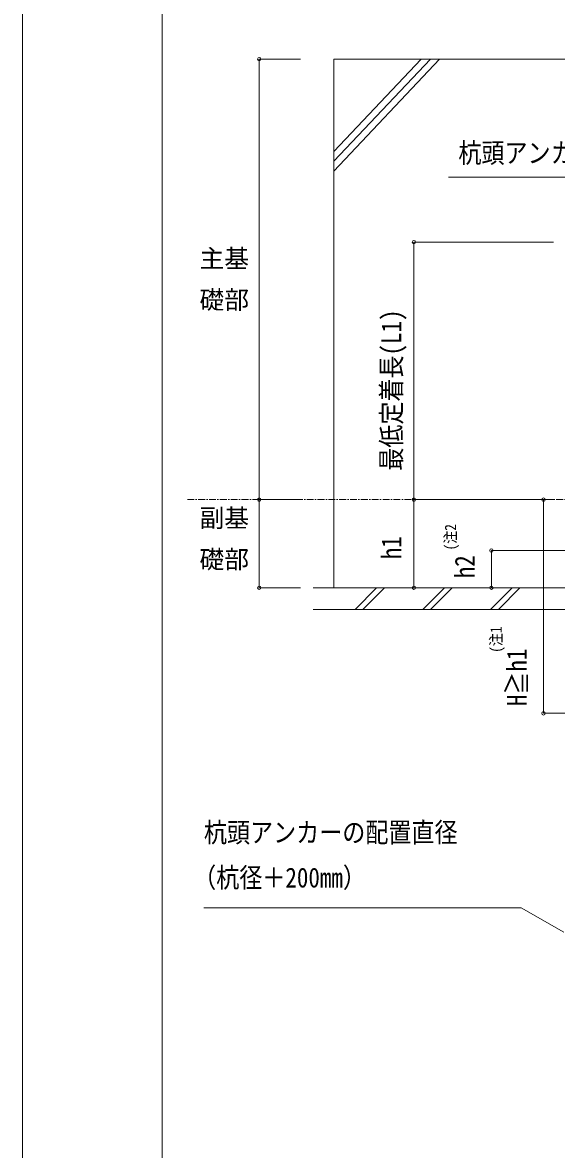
# Model space of a CAD drawing. Units: millimetres, scale not verified. Extents: x -29700 to 29700, y -21000 to 21000.
# Drawn here: x -29700 to -22811, y -4649 to 9899 of the extents above; entities that cross this region are included whole.
import ezdxf
from ezdxf.enums import TextEntityAlignment as Align

# ---------------------------------------------------------------- set-up
doc = ezdxf.new("R2010")
doc.units = ezdxf.units.MM
doc.header["$LTSCALE"] = 70
doc.linetypes.add('USER2', pattern=[2, 1.25, -0.25, 0.25, -0.25])
doc.layers.add('0-0_0', color=7, linetype='Continuous')
doc.layers.add('0-4_02_TEXT', color=7, linetype='Continuous')
for name, color, linetype, lineweight in [('0-3_DEFPOINTS', 7, 'Continuous', 18), ('0-5_05_SUNPOU', 3, 'Continuous', 18), ('0-6_03_ZU', 2, 'Continuous', 18), ('0-8_00_WAKU', 9, 'Continuous', 18), ('0-9_08_CENTER', 1, 'USER2', 18)]:
    doc.layers.add(name, color=color, linetype=linetype, lineweight=lineweight)
doc.styles.add('ＭＳ ゴシック', font='')
doc.styles.get('ＭＳ ゴシック').set_extended_font_data('MS Gothic')

msp = doc.modelspace()

# ---------------------------------------------------------------- linework, layer by layer
at = {"layer": '0-3_DEFPOINTS'}
msp.add_line((-29700, 21000), (-29700, -21000), dxfattribs=at)
at = {"layer": '0-5_05_SUNPOU'}
for p, q in [((-26114.33, 9427.3), (-26645.25, 9427.3)), ((-24558.32, 9427.3), (-25682.37, 8235.04)), ((-24438.07, 9427.3), (-25682.37, 8107.49)), ((-24317.81, 9427.3), (-25682.37, 7979.94)), ((-21992.18, 7903.68), (-24203.3, 7903.68)), ((-22850.73, 7064.8), (-24649.97, 7064.8)), ((-24649.97, 3739.8), (-24649.97, 7064.8)), ((-26645.25, 2602.3), (-26645.25, 3739.8)), ((-24649.97, 2602.3), (-24649.97, 3739.8)), ((-22850.73, 3739.8), (-24649.97, 3739.8)), ((-22836.51, 3739.8), (-22977.95, 3739.8)), ((-22533.26, 3083.55), (-23650.37, 3083.55)), ((-23650.37, 2602.3), (-23650.37, 3083.55)), ((-26114.33, 2602.3), (-26645.25, 2602.3)), ((-25130.76, 2602.3), (-25410, 2323.06)), ((-25031.42, 2602.3), (-25310.67, 2323.06)), ((-24255.76, 2602.3), (-24535, 2323.06)), ((-24156.42, 2602.3), (-24435.67, 2323.06)), ((-23380.76, 2602.3), (-23660, 2323.06)), ((-23281.42, 2602.3), (-23560.67, 2323.06)), ((-23265.76, -1529.01), (-27358.89, -1529.01)), ((-23265.76, -1529.01), (-22717.19, -1845.73))]:
    msp.add_line(p, q, dxfattribs=at)
for points in [[(-26114.33, 3739.8), (-26645.25, 3739.8), (-26645.25, 9427.3)], [(-22334.69, 981.51), (-22977.95, 981.51), (-22977.95, 3739.8)]]:
    msp.add_lwpolyline(points, dxfattribs=at)
for centre in [(-26645.25, 9427.3), (-24649.97, 7064.8), (-26645.25, 3739.8), (-24649.97, 3739.8), (-22977.95, 3739.8), (-23650.37, 3083.55), (-26645.25, 2602.3), (-24649.97, 2602.3), (-23650.37, 2602.3), (-22977.95, 981.51)]:
    msp.add_circle(centre, 21.88, dxfattribs=at)
at = {"layer": '0-6_03_ZU'}
for p, q in [((-25682.37, 9427.3), (-25682.37, 2602.3)), ((-16449.79, 9427.3), (-25682.37, 9427.3)), ((-25948.46, 2602.3), (-22177.33, 2602.3)), ((-25682.37, 2602.3), (-25444.63, 2602.3)), ((-22177.33, 2323.06), (-25948.46, 2323.06))]:
    msp.add_line(p, q, dxfattribs=at)
at = {"layer": '0-8_00_WAKU'}
msp.add_line((-27900, -16700), (-27900, 16550), dxfattribs=at)
at = {"layer": '0-9_08_CENTER'}
msp.add_line((-27572.97, 3739.8), (-14219.08, 3739.8), dxfattribs=at)

# ---------------------------------------------------------------- texts
at = {"layer": '0-0_0', "style": 'ＭＳ ゴシック', "width": 0.85}
for s, p in [('(注2', (-24061.1, 3084.45)), ('(注1', (-23472.17, 1762.94))]:
    msp.add_text(s, height=146.6, rotation=90, dxfattribs=at).set_placement(p, align=Align.BOTTOM_LEFT)
at = {"layer": '0-4_02_TEXT', "style": 'ＭＳ ゴシック', "width": 0.85}
for s, p in [('杭頭アンカ－', (-24076.36, 8011.04)), ('杭頭アンカーの配置直径', (-27359.51, -760.99)), ('（杭径＋200mm）', (-27498.35, -1344.32))]:
    msp.add_text(s, height=256.6, dxfattribs=at).set_placement(p, align=Align.BOTTOM_LEFT)
at = {"layer": '0-4_02_TEXT', "style": 'ＭＳ ゴシック'}
for s, p in [('主基', (-27417.37, 6665.45)), ('礎部', (-27417.37, 6132.12)), ('副基', (-27417.37, 3314.31)), ('礎部', (-27417.37, 2780.98))]:
    msp.add_text(s, height=234.6, dxfattribs=at).set_placement(p, align=Align.BOTTOM_LEFT)
at = {"layer": '0-4_02_TEXT', "style": 'ＭＳ ゴシック', "width": 0.85}
for s, p in [('最低定着長(L1)', (-24735.74, 4113.14)), ('h1', (-24735.74, 2970.42)), ('h2', (-23788.61, 2725.03)), ('H≧h1', (-23116.75, 1074.54))]:
    msp.add_text(s, height=256.6, rotation=90, dxfattribs=at).set_placement(p, align=Align.BOTTOM_LEFT)

doc.saveas('drawing.dxf')
